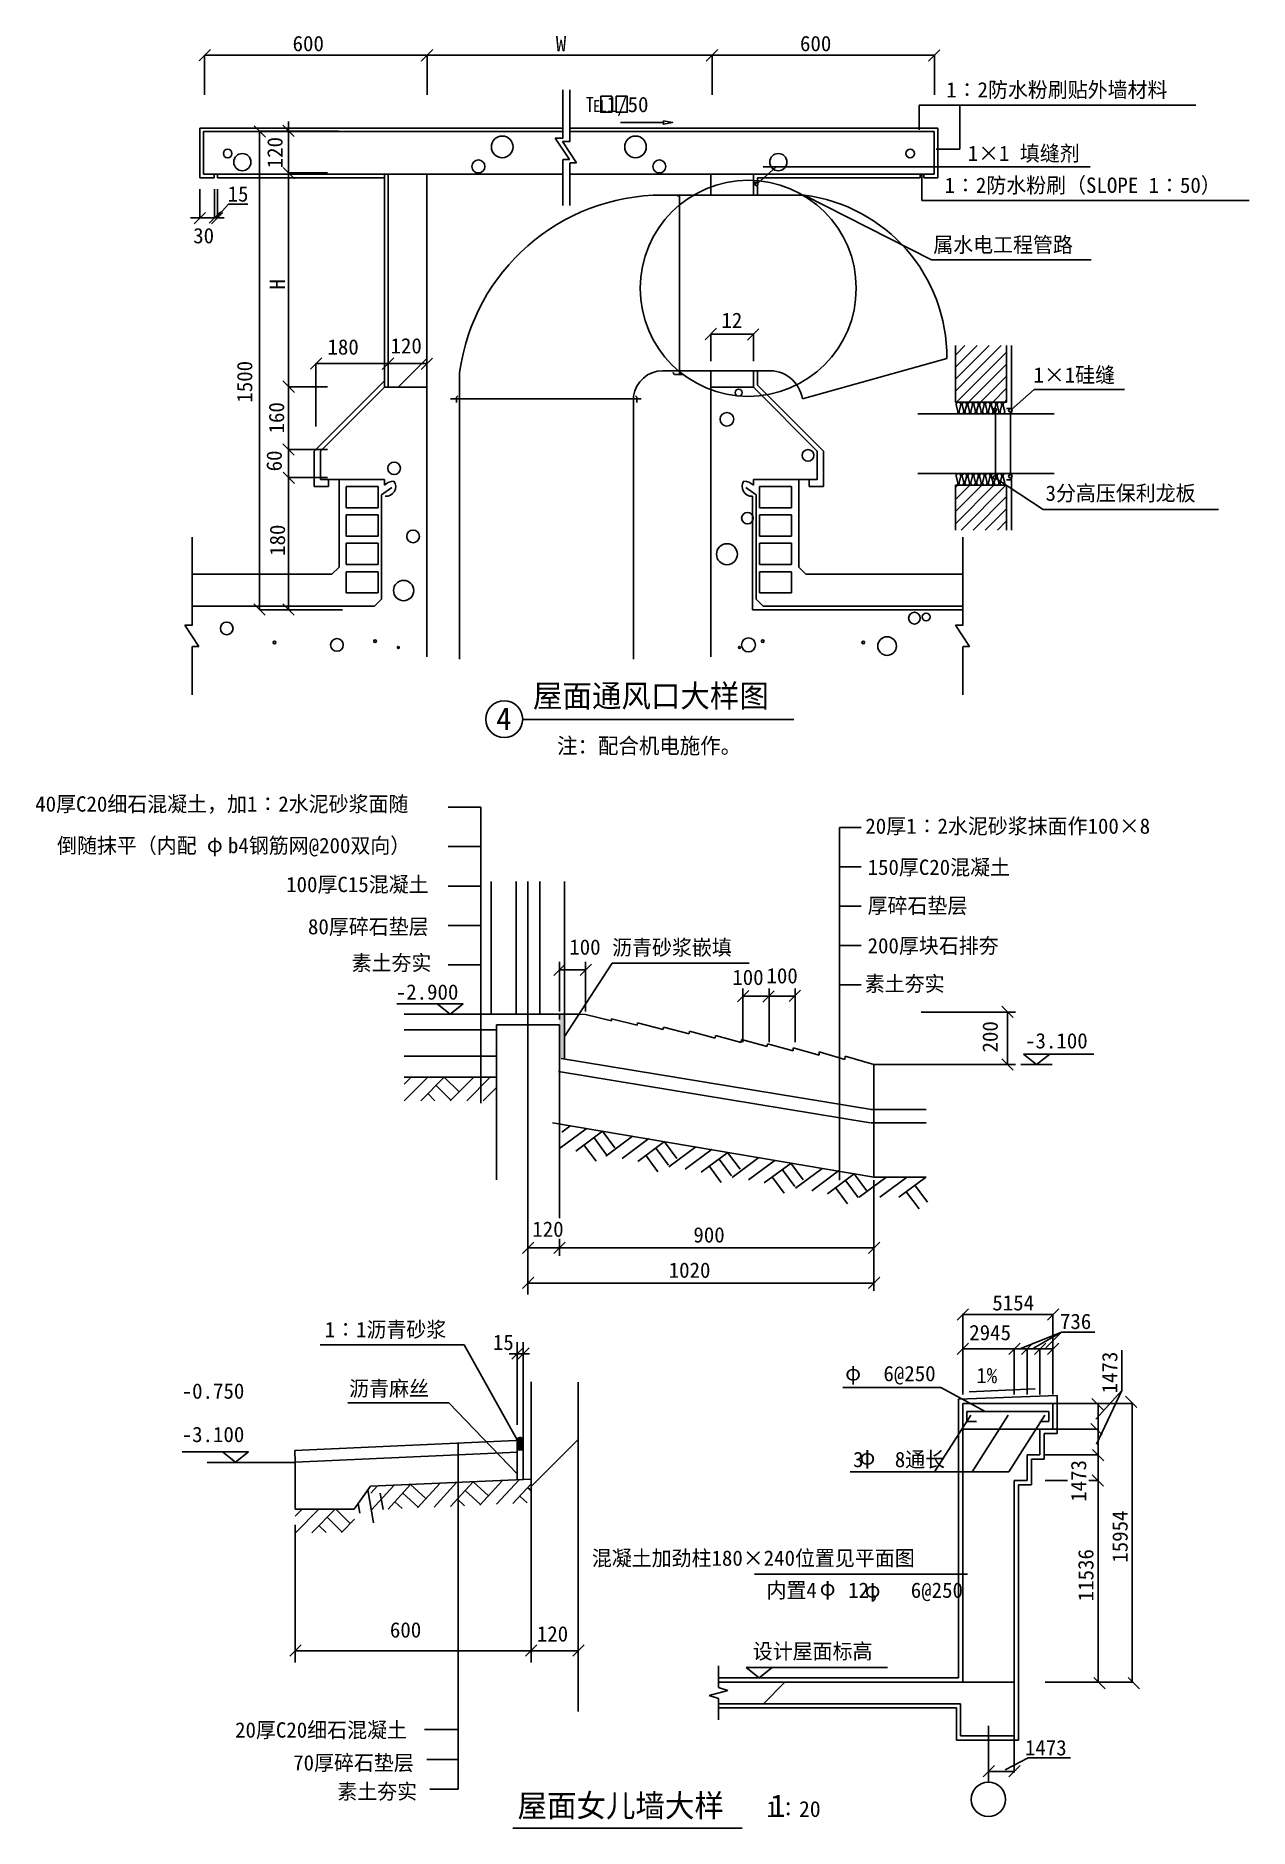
# Model space of a CAD drawing. Header units: metres. Extents: x 59894 to 129327, y 28285 to 130819.
import ezdxf

# ---------------------------------------------------------------- set-up
doc = ezdxf.new("R2010")
doc.units = ezdxf.units.M
for name, color, linetype in [('AXIS', 3, 'Continuous'), ('BORDER', 9, 'Continuous'), ('D', 6, 'Continuous'), ('DIM', 3, 'Continuous'), ('DM', 1, 'Continuous'), ('DOTE', 1, 'Continuous'), ('EX', 2, 'Continuous'), ('GROUND', 2, 'Continuous'), ('HAT', 41, 'Continuous'), ('I-TEXT', 7, 'Continuous'), ('I-TXT', 2, 'Continuous'), ('LINE', 3, 'Continuous'), ('OL', 9, 'Continuous'), ('OTHER', 7, 'Continuous'), ('PUB_DIM', 3, 'Continuous'), ('PUB_HATCH', 5, 'Continuous'), ('PUB_TEXT', 7, 'Continuous'), ('PUB_WALL', 5, 'Continuous'), ('QA', 7, 'Continuous'), ('S_AXIS', 3, 'Continuous'), ('S_FLOOR', 2, 'Continuous'), ('S_WALL', 7, 'Continuous'), ('STAIR', 2, 'Continuous'), ('TC', 4, 'Continuous'), ('WALL', 5, 'Continuous'), ('WINDOW', 3, 'Continuous')]:
    doc.layers.add(name, color=color, linetype=linetype)

# ---------------------------------------------------------------- blocks, each defined once
blk = doc.blocks.new('_AXISO')
blk.add_circle((0, 0), 0.5)
blk = doc.blocks.new('QS', base_point=(2.2, 4.82))
at = {"layer": 'OL'}
for p, q in [((2.2, 4.82), (2.09, 4.82)), ((2.29, 4.52), (2.09, 4.82)), ((2.2, 4.52), (2.29, 4.52))]:
    blk.add_line(p, q, dxfattribs=at)
blk = doc.blocks.new('DIR_15')
blk.add_line((-1.04, 0), (0, 0))
blk.add_lwpolyline([(0, 0.22), (0, -0.22), (0.22, 0)], close=True)
blk = doc.blocks.new('_ArchTick')
at = {"color": 6, "linetype": 'ByBlock'}
blk.add_lwpolyline([(-0.61, -0.61), (0.57, 0.57)], dxfattribs=at)
blk = doc.blocks.new('_DIMX')
blk.add_line((-150, 0), (150, 0))
blk.add_lwpolyline([(-70, -70), (70, 70)])

msp = doc.modelspace()

# ---------------------------------------------------------------- hatches: boundary and pattern name
h = msp.add_hatch()
h.set_pattern_fill('ANSI31', scale=3350.4)
h.paths.add_polyline_path([(82275.02, 122904.92), (80051.77, 122904.92), (80051.77, 110722.56), (82275.02, 110722.56)])
at = {"layer": 'GROUND'}
h = msp.add_hatch(dxfattribs=at)
h.set_pattern_fill('SOLID')
h.paths.add_polyline_path([(87779.98, 50506.12), (87772.51, 50506.12, 0.83), (87442.48, 50483.58), (87442.48, 49928.92), (87779.98, 49928.92)])
at = {"layer": 'LINE'}
h = msp.add_hatch(dxfattribs=at)
h.set_pattern_fill('AN31C', scale=3681.73)
h.set_pattern_definition([(45, (0, 0), (-8265.7, 8265.7), [])])
h.paths.add_polyline_path([(99014.39, 36633.24), (99027.46, 35405.99), (112815.07, 35405.99), (112815.07, 33565.13), (115883.18, 33565.13), (115883.18, 36633.24)])
at = {"layer": 'TC'}
h = msp.add_hatch(dxfattribs=at)
h.set_pattern_fill('AN31C', scale=6000)
h.set_pattern_definition([(45, (0, 0), (-13470.4, 13470.4), [])])
h.paths.add_polyline_path([(85357.56, 74849.28), (80971.66, 74849.28), (80971.66, 73949.28), (85357.56, 73949.28)])
h.paths.add_polyline_path([(88051.47, 74849.28), (85357.56, 74849.28), (85357.56, 73949.28), (86251.47, 73949.28), (86251.47, 74249.28), (88051.47, 74249.28)])
h.paths.add_polyline_path([(90151.47, 74849.28), (88051.47, 74849.28), (88051.47, 74249.28), (89851.47, 74249.28), (89851.47, 72316.62), (90151.47, 72291.28)])
h = msp.add_hatch(dxfattribs=at)
h.set_pattern_fill('AR-CONC', scale=450)
h.paths.add_polyline_path([(86251.47, 72449.28), (86251.47, 73949.28), (80971.66, 73949.28), (80971.66, 72449.28)])
h = msp.add_hatch(dxfattribs=at)
h.set_pattern_fill('ANSI31', scale=6000)
h.paths.add_polyline_path([(89851.47, 74249.28), (86251.47, 74249.28), (86251.47, 65682.43), (89851.47, 65682.43)])
h = msp.add_hatch(dxfattribs=at)
h.set_pattern_fill('SOLID')
h.paths.add_polyline_path([(90151.47, 74849.28), (89851.47, 74849.28), (89851.47, 74549.28), (89851.47, 72316.62), (90151.47, 72291.28)])
h = msp.add_hatch(dxfattribs=at)
h.set_pattern_fill('AR-CONC', scale=450)
h.paths.add_polyline_path([(103240.38, 72925.43), (103226.93, 72749.23), (101754.15, 73163), (101741.24, 72993.87), (100267.93, 73400.58), (100255.55, 73238.5), (98781.7, 73638.15), (98769.87, 73483.14), (97295.48, 73875.73), (97284.18, 73727.78), (95809.25, 74113.31), (95798.49, 73972.42), (94323.02, 74350.88), (94312.81, 74217.06), (92836.8, 74588.46), (92827.12, 74461.69), (91345.69, 74826.81), (91051.47, 74849.28), (90981.44, 74849.28), (90151.47, 73567.75), (90151.47, 72276.14), (107693.88, 69390.6), (110851.42, 69390.6), (110851.42, 71965.81), (107851.42, 71965.81), (106212.83, 72450.27), (106198.3, 72259.95), (104726.61, 72687.85), (104712.61, 72504.59)])
h = msp.add_hatch(dxfattribs=at)
h.set_pattern_fill('ANSI31', scale=9000)
h.paths.add_polyline_path([(90937.8, 53807.71), (88237.8, 53807.71), (88237.8, 41979.57), (90937.8, 41979.57)])
h = msp.add_hatch(dxfattribs=at)
h.set_pattern_fill('AR-SAND', scale=450)
h.paths.add_polyline_path([(86092.25, 50406.14), (84063, 50315.6), (84063, 49641.98), (86834.82, 49764.28)])
h.paths.add_polyline_path([(84063, 49641.98), (84063, 50315.6), (74707.71, 49898.22), (74737.5, 49230.53)])
h.paths.add_polyline_path([(87442.48, 49791.09), (87442.48, 50466.38), (86092.25, 50406.14), (86834.82, 49764.28)])
h = msp.add_hatch(dxfattribs=at)
h.set_pattern_fill('AR-CONC', scale=450)
h.paths.add_polyline_path([(87442.48, 49239.02), (86834.82, 49764.28), (84063, 49641.98), (84063, 48065.45), (87442.48, 48214.55)])
h.paths.add_polyline_path([(79046.2, 47844.1), (84063, 48065.45), (84063, 49641.98), (74737.5, 49230.53), (74737.5, 46530.53), (78112.5, 46530.53)])
h = msp.add_hatch(dxfattribs=at)
h.set_pattern_fill('LINE', scale=1350)
h.paths.add_polyline_path([(87442.48, 48352.39), (87779.98, 48367.28), (87779.98, 49928.92), (87442.48, 49928.92)])

# ---------------------------------------------------------------- linework, layer by layer
for p, q in [((70920.98, 121184.2), (70210.71, 120402.79)), ((72029.18, 121184.2), (70920.98, 121184.2)), ((112525.35, 112559.17), (113063.39, 113097.21)), ((112525.35, 111870.03), (113752.53, 113097.21)), ((112525.35, 111180.89), (114441.66, 113097.21)), ((112525.35, 110491.75), (115130.8, 113097.21)), ((112582.15, 109859.41), (115449.11, 112726.38)), ((113271.29, 109859.41), (115449.11, 112037.24)), ((113960.43, 109859.41), (115449.11, 111348.1)), ((112659.36, 109323.35), (112558.85, 109725.4)), ((112826.88, 109725.4), (112726.37, 109323.35)), ((112994.4, 109323.35), (112893.89, 109725.4)), ((113161.92, 109725.4), (113061.41, 109323.35)), ((113329.44, 109323.35), (113228.93, 109725.4)), ((113496.96, 109725.4), (113396.45, 109323.35)), ((113664.48, 109323.35), (113563.96, 109725.4)), ((113831.99, 109725.4), (113731.48, 109323.35)), ((113999.51, 109323.35), (113899, 109725.4)), ((114167.03, 109725.4), (114066.52, 109323.35)), ((114334.55, 109323.35), (114234.04, 109725.4)), ((114502.07, 109725.4), (114401.56, 109323.35)), ((114669.59, 109323.35), (114569.08, 109725.4)), ((114649.56, 109859.41), (115449.11, 110658.96)), ((114837.11, 109725.4), (114736.6, 109323.35)), ((115004.63, 109323.35), (114904.12, 109725.4)), ((115172.15, 109725.4), (115071.63, 109323.35)), ((115339.66, 109323.35), (115239.15, 109725.4)), ((115338.7, 109859.41), (115449.11, 109969.82)), ((112659.36, 105242.21), (112558.85, 105644.26)), ((112826.88, 105644.26), (112726.37, 105242.21)), ((112994.4, 105242.21), (112893.89, 105644.26)), ((113161.92, 105644.26), (113061.41, 105242.21)), ((113329.44, 105242.21), (113228.93, 105644.26)), ((113496.96, 105644.26), (113396.45, 105242.21)), ((113664.48, 105242.21), (113563.96, 105644.26)), ((113831.99, 105644.26), (113731.48, 105242.21)), ((113999.51, 105242.21), (113899, 105644.26)), ((114167.03, 105644.26), (114066.52, 105242.21)), ((114334.55, 105242.21), (114234.04, 105644.26)), ((114502.07, 105644.26), (114401.56, 105242.21)), ((114669.59, 105242.21), (114569.08, 105644.26)), ((114837.11, 105644.26), (114736.6, 105242.21)), ((115004.63, 105242.21), (114904.12, 105644.26)), ((115172.15, 105644.26), (115071.63, 105242.21)), ((115339.66, 105242.21), (115239.15, 105644.26)), ((112525.35, 104978.64), (112654.91, 105108.2)), ((112525.35, 104289.5), (113344.04, 105108.2)), ((112525.35, 103600.36), (114033.18, 105108.2)), ((112525.35, 102911.23), (114722.32, 105108.2)), ((112848.54, 102545.28), (115411.46, 105108.2)), ((113537.68, 102545.28), (115449.11, 104456.72)), ((114226.82, 102545.28), (115449.11, 103767.58)), ((114915.96, 102545.28), (115449.11, 103078.44)), ((87762.44, 91707.8), (103263.19, 91707.8)), ((80551.86, 75450.63), (84346.13, 75450.63)), ((82854.04, 75450.63), (83600.09, 74846.69)), ((83600.09, 74846.69), (84346.13, 75450.63)), ((116418.6, 72571.16), (120442.47, 72571.16)), ((116418.6, 72571.16), (117164.64, 71967.22)), ((117164.64, 71967.22), (117910.69, 72571.16)), ((118591.84, 56660.94), (116255.24, 55716.18)), ((116980.38, 55749.11), (118591.84, 56660.94)), ((117689.03, 55765.58), (118591.84, 56660.94)), ((120504.01, 56660.94), (118591.84, 56660.94)), ((122037.89, 55633.9), (122037.89, 53329.36)), ((120559.1, 51691.23), (122037.89, 53329.36)), ((122037.89, 53329.36), (120587.96, 50249.04)), ((68269.01, 49816.66), (72063.28, 49816.66)), ((70571.19, 49816.66), (71317.24, 49212.72)), ((71317.24, 49212.72), (72063.28, 49816.66)), ((100547.08, 37482.5), (101293.12, 36878.56)), ((100547.08, 37482.5), (108627.75, 37482.5)), ((101293.12, 36878.56), (102039.17, 37482.5)), ((116672.43, 32301.38), (115361.11, 31630.24)), ((119103.16, 32301.38), (116672.43, 32301.38))]:
    msp.add_line(p, q)
for points in [[(92219.36, 127362.55), (92846.23, 127362.55), (92846.23, 126445.88), (92219.36, 126445.88)], [(93106.15, 127362.55), (93733.02, 127362.55), (93733.02, 126445.88), (93106.15, 126445.88)]]:
    msp.add_lwpolyline(points, close=True)
for points in [[(114670.87, 109414.99, 1), (114871.89, 109414.99, 1)], [(114670.87, 105553.73, 1), (114871.89, 105553.73, 1)]]:
    msp.add_lwpolyline(points, format="xyb", close=True)
for centre, start, end in [((112692.87, 109725.4), 0, 180), ((113027.9, 109725.4), 0, 180), ((113362.94, 109725.4), 0, 180), ((113697.98, 109725.4), 0, 180), ((114033.02, 109725.4), 0, 180), ((114368.05, 109725.4), 0, 180), ((114703.09, 109725.4), 0, 180), ((115038.13, 109725.4), 0, 180), ((115373.17, 109725.4), 105, 180), ((112525.35, 109323.35), 270, 0), ((112860.39, 109323.35), 180, 270), ((112860.39, 109323.35), 270, 0), ((113195.42, 109323.35), 180, 270), ((113195.42, 109323.35), 270, 0), ((113530.46, 109323.35), 180, 270), ((113530.46, 109323.35), 270, 0), ((113865.5, 109323.35), 180, 270), ((113865.5, 109323.35), 270, 0), ((114200.54, 109323.35), 180, 270), ((114200.54, 109323.35), 270, 0), ((114535.57, 109323.35), 180, 270), ((114535.57, 109323.35), 270, 0), ((114870.61, 109323.35), 180, 270), ((114870.61, 109323.35), 270, 0), ((115205.65, 109323.35), 180, 270), ((115205.65, 109323.35), 270, 0), ((112692.87, 105644.26), 0, 180), ((113027.9, 105644.26), 0, 180), ((113362.94, 105644.26), 0, 180), ((113697.98, 105644.26), 0, 180), ((114033.02, 105644.26), 0, 180), ((114368.05, 105644.26), 0, 180), ((114703.09, 105644.26), 0, 180), ((115038.13, 105644.26), 0, 180), ((115373.17, 105644.26), 105, 180), ((112525.35, 105242.21), 270, 0), ((112860.39, 105242.21), 180, 270), ((112860.39, 105242.21), 270, 0), ((113195.42, 105242.21), 180, 270), ((113195.42, 105242.21), 270, 0), ((113530.46, 105242.21), 180, 270), ((113530.46, 105242.21), 270, 0), ((113865.5, 105242.21), 180, 270), ((113865.5, 105242.21), 270, 0), ((114200.54, 105242.21), 180, 270), ((114200.54, 105242.21), 270, 0), ((114535.57, 105242.21), 180, 270), ((114535.57, 105242.21), 270, 0), ((114870.61, 105242.21), 180, 270), ((114870.61, 105242.21), 270, 0), ((115205.65, 105242.21), 180, 270), ((115205.65, 105242.21), 270, 0)]:
    msp.add_arc(centre, 134.02, start, end)
at = {"layer": 'AXIS'}
for p, q in [((114410.17, 34130.08), (114410.17, 30911.57)), ((115883.18, 34375.53), (115883.18, 31475.19)), ((114410.37, 31525.19), (115882.98, 31525.19))]:
    msp.add_line(p, q, dxfattribs=at)
at = {"layer": 'BORDER'}
msp.add_line((103852.67, 121709.36), (111157.05, 118003.31), dxfattribs=at)
at = {"layer": 'D'}
for p, q in [((107851.42, 71965.81), (110851.42, 71965.81)), ((69705.21, 49210.18), (74737.8, 49210.18))]:
    msp.add_line(p, q, dxfattribs=at)
at = {"layer": 'DIM'}
for p, q in [((69552.81, 127452.35), (69552.81, 129717.94)), ((82284.44, 129707.94), (69552.81, 129707.94)), ((82284.44, 127452.35), (82284.44, 129717.94)), ((82284.44, 127452.35), (82284.44, 129717.94)), ((98589.15, 129707.94), (82284.44, 129707.94)), ((98589.15, 127452.35), (98589.15, 129717.94)), ((98589.15, 127452.35), (98589.15, 129717.94)), ((111320.78, 129707.94), (98589.15, 129707.94)), ((111320.78, 127452.35), (111320.78, 129717.94)), ((77220.09, 125367.04), (72691.44, 125367.04)), ((72701.44, 125367.04), (72701.44, 97983.71)), ((76369.58, 125367.04), (74349.35, 125367.04)), ((74359.35, 125367.04), (74359.35, 125917.04)), ((74359.35, 125367.04), (74359.35, 122973.72)), ((69287.49, 122057.31), (69287.49, 120398.13)), ((70122.74, 122057.31), (70122.74, 120398.13)), ((70122.74, 122057.31), (70122.74, 120398.13)), ((70285.72, 122057.31), (70285.72, 120398.13)), ((76591.96, 122973.72), (74349.35, 122973.72)), ((76591.96, 122973.72), (74349.35, 122973.72)), ((74359.35, 122973.72), (74359.35, 110742.38)), ((74359.35, 122973.72), (74359.35, 122423.72)), ((69287.49, 120408.13), (68737.49, 120408.13)), ((69287.49, 120408.13), (70122.74, 120408.13)), ((70122.74, 120408.13), (70672.74, 120408.13)), ((70122.74, 120408.13), (70285.72, 120408.13)), ((98518.17, 112209.49), (98518.17, 113761.23)), ((100954.65, 113751.23), (98518.17, 113751.23)), ((100954.65, 112209.49), (100954.65, 113761.23)), ((75915.55, 108476.2), (75915.55, 112076.12)), ((80051.77, 112066.12), (75915.55, 112066.12)), ((80051.77, 112066.18), (80051.77, 112076.12)), ((80051.77, 111639.8), (80051.77, 112076.12)), ((82275.02, 112066.12), (80051.77, 112066.12)), ((82275.02, 112066.18), (82275.02, 112076.12)), ((76591.96, 110742.38), (74349.35, 110742.38)), ((76591.96, 110742.38), (74349.35, 110742.38)), ((74359.35, 110742.38), (74359.35, 107152.4)), ((74359.35, 107152.4), (74359.35, 107702.4)), ((76591.96, 107152.4), (74349.35, 107152.4)), ((76591.96, 107152.4), (74349.35, 107152.4)), ((74359.35, 107152.4), (74359.35, 105553.32)), ((76591.96, 105553.32), (74349.35, 105553.32)), ((76591.96, 105553.32), (74349.35, 105553.32)), ((74359.35, 105553.32), (74359.35, 105003.32)), ((74359.35, 105553.32), (74359.35, 97983.71)), ((77442.47, 97983.71), (72691.44, 97983.71)), ((76591.96, 97983.71), (74349.35, 97983.71))]:
    msp.add_line(p, q, dxfattribs=at)
at = {"layer": 'DM'}
for p, q in [((80971.66, 73949.28), (86251.47, 73949.28)), ((80971.66, 72449.28), (86251.47, 72449.28)), ((89962.25, 72307.26), (107709.51, 69388.03)), ((80971.66, 71249.28), (86251.47, 71249.28)), ((89807.51, 71570.66), (107643.97, 68636.75)), ((107693.88, 69390.6), (110851.42, 69390.6)), ((89450.74, 68637.1), (107851.42, 65521.99)), ((107673.02, 68636.76), (110851.42, 68636.76)), ((107851.42, 65521.99), (110851.42, 65521.99)), ((74737.5, 49230.53), (87442.48, 49791.09)), ((74737.5, 49230.53), (74737.5, 46530.53)), ((79046.2, 47844.1), (88237.8, 48249.64)), ((78112.5, 46530.53), (79046.2, 47844.1)), ((74737.5, 46530.53), (78112.5, 46530.53))]:
    msp.add_line(p, q, dxfattribs=at)
at = {"layer": 'DOTE'}
for p, q in [((88051.47, 82446.47), (88051.47, 58818.69)), ((90937.8, 34948.86), (90937.8, 53807.71))]:
    msp.add_line(p, q, dxfattribs=at)
at = {"layer": 'EX'}
for p, q in [((69483.08, 125341.4), (90044.9, 125341.4)), ((69483.08, 122904.92), (69483.08, 125341.4)), ((111310.11, 125341.4), (90450.98, 125341.4)), ((111310.11, 122904.92), (111310.11, 125341.4)), ((90044.9, 122904.92), (69483.08, 122904.92)), ((80051.77, 110722.56), (80051.77, 122904.92)), ((90450.98, 122904.92), (111310.11, 122904.92)), ((100954.65, 121709.36), (100954.65, 122904.92)), ((101192.72, 122422.07), (100954.65, 122422.07)), ((95762.74, 121709.36), (103852.67, 121709.36)), ((96725.86, 121750.27), (96619.76, 121627.29)), ((96725.86, 121750.27), (96725.86, 111437.94)), ((112525.35, 109859.41), (112525.35, 113097.21)), ((115449.11, 109859.41), (115449.11, 113097.21)), ((112032.29, 112363.76), (103758.8, 110045.39)), ((84143.14, 111561.51), (84143.14, 95160.05)), ((95762.74, 111658.23), (102036.71, 111658.23)), ((96446.54, 111437.94), (96340.44, 111559.62)), ((96446.54, 111437.94), (96974.44, 111437.94)), ((100954.65, 110722.56), (100954.65, 111658.23)), ((83627.64, 110045.39), (94532.6, 110045.39)), ((84048.18, 110223.71), (83974.62, 110142.08)), ((83974.62, 110142.08), (83974.62, 109849.65)), ((94102.8, 110208.54), (94102.8, 95160.05)), ((94211.2, 110223.71), (94284.76, 110142.08)), ((94284.76, 110142.08), (94284.76, 109849.65)), ((115449.11, 109859.41), (112525.35, 109859.41)), ((118171.28, 109189.34), (110374.57, 109189.34)), ((115734.81, 109500.96), (115449.11, 109500.96)), ((110374.57, 105778.28), (118171.28, 105778.28)), ((77651.29, 105037.46), (79478.64, 105037.46)), ((77651.29, 103819.22), (77651.29, 105037.46)), ((79478.64, 105037.46), (79478.64, 103819.22)), ((79681.68, 104570.41), (80266.36, 104982.72)), ((79838.55, 105443.54), (79838.55, 105117.02)), ((101111.51, 104570.41), (100526.83, 104982.72)), ((100954.65, 105443.54), (100954.65, 105117.02)), ((103141.9, 105037.46), (101314.55, 105037.46)), ((101314.55, 105037.46), (101314.55, 103819.22)), ((103141.9, 103819.22), (103141.9, 105037.46)), ((112525.35, 102545.28), (112525.35, 105108.2)), ((112525.35, 105108.2), (115449.11, 105108.2)), ((115734.81, 105426.37), (115449.11, 105426.37)), ((115449.11, 102545.28), (115449.11, 105108.2)), ((79478.64, 103819.22), (77651.29, 103819.22)), ((79681.68, 98592.82), (79681.68, 104570.41)), ((101111.51, 98592.82), (101111.51, 104570.41)), ((101314.55, 103819.22), (103141.9, 103819.22)), ((77651.29, 102194.91), (77651.29, 103413.14)), ((77651.29, 103413.14), (79478.64, 103413.14)), ((79478.64, 103413.14), (79478.64, 102194.91)), ((101314.55, 103413.14), (101314.55, 102194.91)), ((103141.9, 103413.14), (101314.55, 103413.14)), ((103141.9, 102194.91), (103141.9, 103413.14)), ((79478.64, 102194.91), (77651.29, 102194.91)), ((77651.29, 101788.83), (79478.64, 101788.83)), ((77651.29, 100570.59), (77651.29, 101788.83)), ((79478.64, 101788.83), (79478.64, 100570.59)), ((101314.55, 102194.91), (103141.9, 102194.91)), ((103141.9, 101788.83), (101314.55, 101788.83)), ((101314.55, 101788.83), (101314.55, 100570.59)), ((103141.9, 100570.59), (103141.9, 101788.83)), ((79478.64, 100570.59), (77651.29, 100570.59)), ((101314.55, 100570.59), (103141.9, 100570.59)), ((77651.29, 100164.51), (79478.64, 100164.51)), ((77651.29, 98946.28), (77651.29, 100164.51)), ((79478.64, 100164.51), (79478.64, 98946.28)), ((103141.9, 100164.51), (101314.55, 100164.51)), ((101314.55, 100164.51), (101314.55, 98946.28)), ((103141.9, 98946.28), (103141.9, 100164.51)), ((79478.64, 98946.28), (77651.29, 98946.28)), ((79681.68, 98592.82), (79275.61, 98186.75)), ((101111.51, 98592.82), (101517.59, 98186.75)), ((101314.55, 98946.28), (103141.9, 98946.28)), ((68837.68, 98186.75), (79275.61, 98186.75)), ((112943, 98186.75), (101517.59, 98186.75))]:
    msp.add_line(p, q, dxfattribs=at)
msp.add_lwpolyline([(112943, 97983.71), (100908.47, 97983.71), (100908.47, 104480.97)], dxfattribs=at)
for centre, radius, start, end in [((95762.74, 109983.04), 11726.32, 90, 172.26), ((102671, 112422.76), 9361.48, 359.64, 82.75), ((95762.74, 109983.04), 1675.19, 90, 172.26), ((101885.9, 109771.41), 1892.83, 8.32, 94.57), ((80441.73, 104445.26), 902.82, 93.37, 131.92), ((79931.25, 105033.32), 554.31, 265.18, 34.41), ((100861.94, 105033.32), 554.31, 145.59, 274.82), ((100351.46, 104445.26), 902.82, 48.08, 86.63)]:
    msp.add_arc(centre, radius, start, end, dxfattribs=at)
at = {"layer": 'GROUND'}
for p, q in [((87376.47, 74849.28), (87376.47, 82446.47)), ((88051.47, 74849.28), (88051.47, 82446.47)), ((88726.47, 74849.28), (88726.47, 82446.47)), ((91051.47, 74849.28), (91345.69, 74826.81)), ((92827.12, 74461.69), (91345.69, 74826.81)), ((94312.81, 74217.06), (92836.8, 74588.46)), ((95798.49, 73972.42), (94323.02, 74350.88)), ((97284.18, 73727.78), (95809.25, 74113.31)), ((98769.87, 73483.14), (97295.48, 73875.73)), ((100255.55, 73238.5), (98781.7, 73638.15)), ((101741.24, 72993.87), (100267.93, 73400.58)), ((103226.93, 72749.23), (101754.15, 73163)), ((104712.61, 72504.59), (103240.38, 72925.43)), ((106198.3, 72259.95), (104726.61, 72687.85)), ((107851.42, 71965.81), (106212.83, 72450.27)), ((76172.94, 55942.39), (84411.32, 55942.39)), ((84411.32, 55942.39), (87442.48, 50491.4)), ((87787.8, 48229.79), (87787.8, 53808.22)), ((77754.47, 52625.84), (83524.28, 52625.84)), ((83524.28, 52625.84), (87442.48, 48564.02)), ((84063, 50315.6), (84063, 30509.54)), ((87772.51, 50506.12), (87779.98, 50506.12)), ((87277.83, 49655.19), (87277.83, 49655.19)), ((87442.48, 49928.92), (87779.98, 49928.92)), ((84063, 33932.16), (82138.49, 33932.16)), ((84063, 32209.28), (82271.09, 32209.28)), ((84063, 30509.54), (82445.36, 30509.54))]:
    msp.add_line(p, q, dxfattribs=at)
msp.add_lwpolyline([(87442.48, 48214.55), (87442.48, 50491.4)], dxfattribs=at)
msp.add_arc((87609.58, 50464.28), 168.21, 14.4, 173.41, dxfattribs=at)
at = {"layer": 'HAT'}
msp.add_circle((100659.87, 116374.86), 6179.1, dxfattribs=at)
at = {"layer": 'I-TEXT'}
for p, q in [((110448.52, 125441.88), (110448.52, 126846.12)), ((110448.52, 126846.12), (126277.38, 126846.12)), ((112769.75, 124334.45), (112769.75, 126846.12)), ((111411.59, 124334.45), (112769.75, 124334.45)), ((101192.72, 122376.1), (102268.09, 123319.45)), ((101512.07, 123319.45), (120229.37, 123319.45)), ((110597.54, 122928.37), (110597.54, 121403.71)), ((110597.54, 121403.71), (129326.79, 121403.71)), ((111157.05, 118003.31), (120291.84, 118003.31)), ((115734.81, 109445.8), (117025.24, 110577.82)), ((117025.24, 110577.82), (122198.49, 110577.82)), ((114802.74, 109404.99), (114802.74, 105520.32)), ((115668.25, 105710.82), (115668.25, 109323.53)), ((114802.74, 105520.32), (117542.97, 103720.36)), ((117542.97, 103720.36), (127568.14, 103720.36))]:
    msp.add_line(p, q, dxfattribs=at)
for points in [[(101047.76, 122330.92, 1), (101215.28, 122330.92, 1)], [(115560.85, 109391.59, 1), (115761.88, 109391.59, 1)], [(115560.85, 105619.83, 1), (115761.88, 105619.83, 1)]]:
    msp.add_lwpolyline(points, format="xyb", close=True, dxfattribs=at)
at = {"layer": 'I-TXT'}
msp.add_circle((86699.53, 91725.15), 1054.76, dxfattribs=at)
at = {"layer": 'LINE'}
for p, q in [((112937.79, 55059.52), (112937.79, 57712.27)), ((112937.99, 57662.27), (118092.02, 57662.27)), ((118092.22, 55059.52), (118092.22, 57712.27)), ((112937.79, 53095.93), (112937.79, 55748.68)), ((112937.99, 55698.68), (115882.98, 55698.68)), ((115883.18, 53095.93), (115883.18, 55748.68)), ((115883.18, 53095.93), (115883.18, 55748.68)), ((115883.38, 55698.68), (116619.32, 55698.68)), ((116619.52, 53095.93), (116619.52, 55748.68)), ((116619.52, 53095.93), (116619.52, 55748.68)), ((116619.72, 55698.68), (117355.67, 55698.68)), ((117355.87, 53095.93), (117355.87, 55748.68)), ((117355.87, 53095.93), (117355.87, 55748.68)), ((117356.07, 55698.68), (118092.02, 55698.68)), ((118092.22, 53095.93), (118092.22, 55748.68)), ((111680.52, 53490.33), (106070.23, 53490.33)), ((111680.52, 53490.33), (114222.83, 52124.28)), ((112692.34, 52832.86), (118337.67, 53031.97)), ((112692.34, 52832.86), (112692.34, 36878.69)), ((118337.67, 53031.97), (118337.67, 50869.27)), ((113391.56, 51919.18), (111325.03, 48668.77)), ((113161.17, 51549.28), (113161.17, 52124.28)), ((113161.17, 52124.28), (117868.77, 52124.28)), ((113726.33, 51549.28), (113161.17, 51549.28)), ((115542.38, 51919.18), (113475.85, 48668.77)), ((117639.85, 51919.18), (115573.31, 48668.77)), ((117868.77, 51549.28), (117352.98, 51549.28)), ((117868.77, 52124.28), (117868.77, 51549.28)), ((117601.32, 50869.27), (118337.67, 50869.27)), ((117601.32, 50869.27), (117601.32, 49396.58)), ((116864.97, 49396.58), (116864.97, 47923.89)), ((116864.97, 49396.58), (117601.32, 49396.58)), ((106497.23, 48668.77), (115573.31, 48668.77)), ((116128.63, 33319.68), (116128.63, 47923.89)), ((116128.63, 47923.89), (116864.97, 47923.89)), ((98958.76, 36878.69), (112692.34, 36878.69)), ((98958.76, 35160.54), (112569.62, 35160.54)), ((112569.62, 33319.68), (112569.62, 35160.54)), ((116128.63, 33319.68), (112569.62, 33319.68))]:
    msp.add_line(p, q, dxfattribs=at)
at = {"layer": 'OL'}
for p, q in [((90044.9, 127732.51), (90044.9, 124967.61)), ((90450.98, 124773.58), (90450.98, 127732.51)), ((90044.9, 125544.44), (69280.04, 125544.44)), ((69280.04, 125544.44), (69280.04, 122701.89)), ((90450.98, 125544.44), (111513.15, 125544.44)), ((111513.15, 125544.44), (111513.15, 122701.89)), ((90044.9, 123749.37), (90044.9, 121111.3)), ((90450.98, 121111.3), (90450.98, 123555.35)), ((69280.04, 122701.89), (70092.2, 122701.89)), ((70092.2, 122701.89), (70092.2, 122904.92)), ((70295.24, 122904.92), (70295.24, 122701.89)), ((70295.24, 122701.89), (70295.24, 122904.92)), ((70295.24, 122904.92), (70295.24, 122701.89)), ((70295.24, 122701.89), (79884.72, 122701.89)), ((79848.74, 110722.56), (79848.74, 122904.92)), ((82275.02, 110722.56), (82275.02, 122904.92)), ((98518.17, 121709.36), (98518.17, 122904.92)), ((110497.95, 122701.89), (101192.72, 122701.89)), ((101192.72, 121709.36), (101192.72, 122701.89)), ((110497.95, 122904.92), (110497.95, 122701.89)), ((110497.95, 122701.89), (110497.95, 122904.92)), ((110497.95, 122904.92), (110497.95, 122701.89)), ((110700.99, 122701.89), (110700.99, 122904.92)), ((111513.15, 122701.89), (110700.99, 122701.89)), ((115734.81, 109189.34), (115734.81, 113097.21)), ((75823.94, 107067.85), (79884.72, 111128.64)), ((98518.17, 110722.56), (98518.17, 111658.23)), ((101192.72, 110844.38), (101192.72, 111658.23)), ((104969.26, 107067.85), (101192.72, 110844.38)), ((75823.94, 105037.46), (75823.94, 107067.85)), ((104969.26, 105037.46), (104969.26, 107067.85)), ((115734.81, 102545.28), (115734.81, 105778.28)), ((76636.09, 105037.46), (75823.94, 105037.46)), ((76636.09, 105443.54), (76636.09, 105037.46)), ((77245.21, 100420.18), (77245.21, 105443.54)), ((103547.98, 100420.18), (103547.98, 105443.54)), ((104157.1, 105443.54), (104157.1, 105037.46)), ((104157.1, 105037.46), (104969.26, 105037.46)), ((68837.68, 102145.06), (68837.68, 97100.33)), ((112943, 102145.06), (112943, 97100.33)), ((68837.68, 100014.1), (76839.13, 100014.1)), ((76839.13, 100014.1), (77245.21, 100420.18)), ((103954.06, 100014.1), (103547.98, 100420.18)), ((112943, 100014.1), (103954.06, 100014.1)), ((68837.68, 95882.09), (68837.68, 93122.75)), ((112943, 95882.09), (112943, 93122.75))]:
    msp.add_line(p, q, dxfattribs=at)
for points in [[(79838.55, 105443.54), (76183.84, 105443.54), (76183.84, 107067.85), (79838.55, 110722.56), (82275.02, 110722.56), (82275.02, 95291.57)], [(100954.65, 105443.54), (104609.35, 105443.54), (104609.35, 107067.85), (100954.65, 110722.56), (98518.17, 110722.56), (98518.17, 95291.57)]]:
    msp.add_lwpolyline(points, dxfattribs=at)
at = {"layer": 'OTHER'}
for p, q in [((98958.76, 37565.94), (98958.76, 36338.7)), ((99498.75, 36166.88), (98418.77, 35872.35)), ((98958.76, 36338.7), (99498.75, 36166.88)), ((98418.77, 35872.35), (98958.76, 35700.53)), ((98958.76, 35700.53), (98958.76, 34473.29))]:
    msp.add_line(p, q, dxfattribs=at)
at = {"layer": 'PUB_DIM'}
for p, q in [((83496.4, 86693.5), (85357.56, 86693.5)), ((85357.56, 69763.12), (85357.56, 86693.5)), ((105883.3, 85533.82), (107124.5, 85533.82)), ((105883.3, 65361.2), (105883.3, 85533.82)), ((83496.4, 84443.5), (85357.56, 84443.5)), ((105883.3, 83283.82), (107124.5, 83283.82)), ((83496.4, 82179.85), (85357.56, 82179.85)), ((105883.3, 81033.82), (107124.5, 81033.82)), ((83496.4, 79929.85), (85357.56, 79929.85)), ((105883.3, 78783.82), (107124.5, 78783.82)), ((83496.4, 77679.85), (85357.56, 77679.85)), ((89851.41, 75011.78), (89851.41, 77835.6)), ((89854.41, 77385.6), (91348.47, 77385.6)), ((90151.47, 73567.75), (92866.58, 77760.07)), ((91351.47, 75011.78), (91351.47, 77835.6)), ((92866.58, 77760.07), (100720.5, 77760.07)), ((100348.48, 75878.1), (100345.48, 75878.1)), ((100351.48, 73245.84), (100351.48, 76328.1)), ((101851.47, 75878.1), (100351.48, 75878.1)), ((101851.47, 73245.84), (101851.47, 76328.1)), ((101851.47, 73245.84), (101851.47, 76328.1)), ((101851.47, 75878.1), (101851.47, 75878.1)), ((103351.47, 75878.1), (101851.47, 75878.1)), ((103351.47, 73245.84), (103351.47, 76328.1)), ((105883.3, 76533.82), (107124.5, 76533.82)), ((110551.42, 74965.81), (115953.39, 74965.81)), ((115503.39, 71965.81), (115503.39, 74962.81)), ((82708.37, 74849.28), (84142.9, 74849.28)), ((110551.42, 71965.81), (115953.39, 71965.81)), ((118061.86, 71965.81), (116253.39, 71965.81)), ((88051.42, 67245.71), (88051.42, 61026.8)), ((89851.42, 67245.71), (89851.42, 63185.66)), ((88051.47, 65346.75), (88051.47, 59015.27)), ((107851.42, 65346.75), (107851.42, 59015.27)), ((89851.42, 61996.4), (89851.42, 61026.8)), ((89851.42, 61926.01), (89851.42, 61026.8)), ((107851.42, 62235.51), (107851.42, 61026.8)), ((88048.42, 61476.8), (88045.42, 61476.8)), ((89851.42, 61476.8), (88051.42, 61476.8)), ((89854.42, 61476.8), (89857.42, 61476.8)), ((107848.42, 61476.8), (89854.42, 61476.8)), ((88054.47, 59465.27), (107848.42, 59465.27)), ((86978.94, 55418.68), (88143.18, 55418.68)), ((87437.91, 55418.68), (87433.41, 55418.68)), ((87442.41, 51366.38), (87442.41, 56093.68)), ((87787.79, 51366.38), (87787.79, 56093.68)), ((87792.29, 55418.68), (87796.79, 55418.68)), ((117659.98, 52587.47), (120727.04, 52587.47)), ((119623.58, 52587.47), (122690.63, 52587.47)), ((120677.04, 52587.67), (120677.04, 52587.87)), ((120677.04, 51114.78), (120677.04, 52587.47)), ((122640.63, 36633.5), (122640.63, 52587.27)), ((117659.98, 51114.78), (120727.04, 51114.78)), ((117659.98, 51114.78), (120727.04, 51114.78)), ((120677.04, 51114.58), (120677.04, 51114.38)), ((120677.04, 49642.29), (120677.04, 51114.58)), ((117659.98, 49642.09), (120727.04, 49642.09)), ((117659.98, 49642.09), (120727.04, 49642.09)), ((120677.04, 48169.34), (120677.04, 49642.09)), ((117659.98, 48169.34), (118937.43, 48169.34)), ((117659.98, 48169.34), (118870.25, 48169.34)), ((120144.44, 48169.34), (120727.04, 48169.34)), ((120563.65, 48169.34), (120727.04, 48169.34)), ((120677.04, 36633.5), (120677.04, 48169.14)), ((74737.5, 45630.53), (74737.5, 37759.16)), ((88237.8, 45630.53), (88237.8, 37759.16)), ((88237.8, 42063.16), (88237.8, 37759.16)), ((90937.8, 42063.16), (90937.8, 37759.16)), ((113217.68, 42814.52), (101026.45, 42814.52)), ((74742, 38434.16), (88233.3, 38434.16)), ((88233.3, 38434.16), (88228.8, 38434.16)), ((88237.8, 38434.16), (90937.8, 38434.16)), ((90942.3, 38434.16), (90946.8, 38434.16)), ((117659.98, 36633.3), (120727.04, 36633.3)), ((119623.58, 36633.3), (122690.63, 36633.3))]:
    msp.add_line(p, q, dxfattribs=at)
msp.add_lwpolyline([(113312.06, 53238.37), (117077.42, 53409.39)], dxfattribs=at)
at = {"layer": 'PUB_HATCH'}
for p, q in [((80971.66, 70844.28), (81376.66, 71249.28)), ((80971.66, 69899.28), (82321.66, 71249.28)), ((81916.66, 69899.28), (83266.66, 71249.28)), ((82794.16, 70776.78), (83637.91, 69933.03)), ((83266.66, 71249.28), (84110.41, 70405.53)), ((83604.16, 69899.28), (84954.16, 71249.28)), ((84549.16, 69899.28), (85899.16, 71249.28)), ((82321.66, 70304.28), (82726.66, 69899.28)), ((85494.16, 69899.28), (86251.47, 70656.6)), ((89853.03, 67160.43), (91387.67, 68296.16)), ((89992.64, 68095.06), (90453.04, 68435.78)), ((90787.66, 67020.81), (92322.29, 68156.55)), ((91844.44, 67767.48), (92554.27, 66808.33)), ((92322.29, 68156.55), (93032.13, 67197.4)), ((92509.74, 66736.13), (94044.37, 67871.87)), ((93444.37, 66596.52), (94979, 67732.25)), ((91242.69, 67396.09), (91952.53, 66436.94)), ((94343.6, 66421.53), (95878.23, 67557.27)), ((94784.78, 66796.44), (95494.61, 65837.29)), ((95386.52, 67167.83), (96096.35, 66208.68)), ((95864.38, 67556.9), (96574.21, 66597.75)), ((96125.4, 66124.02), (97660.03, 67259.76)), ((97060.03, 65984.41), (98594.66, 67120.15)), ((97959.26, 65809.43), (99493.89, 66945.16)), ((99480.04, 66944.79), (100189.87, 65985.65)), ((99741.06, 65511.92), (101275.69, 66647.65)), ((98400.44, 66184.34), (99110.27, 65225.19)), ((99002.18, 66555.72), (99712.01, 65596.58)), ((100675.69, 65372.3), (102210.32, 66508.04)), ((101574.92, 65197.32), (103109.55, 66333.06)), ((102617.84, 65943.62), (103327.67, 64984.47)), ((103095.7, 66332.69), (103805.53, 65373.54)), ((103361.44, 64893.42), (104896.08, 66029.16)), ((104296.07, 64753.81), (105830.71, 65889.54)), ((105195.31, 64578.83), (106729.94, 65714.56)), ((106716.08, 65714.19), (107425.92, 64755.05)), ((102016.1, 65572.23), (102725.93, 64613.08)), ((105636.48, 64953.73), (106346.32, 63994.59)), ((106238.22, 65325.12), (106948.06, 64365.98)), ((107006.26, 64380.96), (108540.9, 65516.7)), ((108190.61, 64380.96), (109725.24, 65516.7)), ((109279.78, 64380.96), (110814.42, 65516.7)), ((109724.41, 64674.59), (110434.24, 63715.45)), ((110202.27, 65063.67), (110912.1, 64104.52)), ((86253.75, 46810.79), (87542.93, 48218.99)), ((79212.85, 45748.39), (78894.64, 47630.87)), ((79064.05, 47439.49), (79450.81, 47861.95)), ((79105.71, 46495.41), (80394.89, 47903.61)), ((79760.34, 46518.63), (79603.22, 47448.17)), ((80049.79, 46537.07), (81338.97, 47945.26)), ((80887.76, 47452.39), (81767.88, 46646.65)), ((81338.97, 47945.26), (82219.09, 47139.52)), ((81735.65, 46611.45), (83024.83, 48019.64)), ((82679.73, 46653.1), (83968.91, 48061.3)), ((83623.81, 46694.76), (84912.99, 48102.95)), ((84461.78, 47610.08), (85341.9, 46804.34)), ((84912.99, 48102.95), (85793.11, 47297.21)), ((85309.67, 46769.14), (86598.85, 48177.33)), ((87197.83, 46852.45), (88248.79, 48000.43)), ((87584.59, 47274.9), (88007.05, 46888.15)), ((88035.8, 47767.77), (88268.46, 47554.78)), ((74740.01, 46125.54), (75142.49, 46533.04)), ((74745.86, 45180.55), (76087.48, 46538.89)), ((75690.85, 45186.41), (77032.46, 46544.74)), ((77032.46, 46544.74), (77881.42, 45706.24)), ((78442.61, 46295.89), (78347.14, 46860.63)), ((80436.54, 46959.52), (80859, 46572.77)), ((84010.57, 47117.21), (84433.02, 46730.46)), ((76093.33, 45593.91), (76500.83, 45191.42)), ((76562.89, 46069.33), (77411.85, 45230.82)), ((77378.31, 45196.86), (78131.1, 45959.03))]:
    msp.add_line(p, q, dxfattribs=at)
at = {"layer": 'PUB_TEXT'}
msp.add_line((87185.78, 28284.55), (100305.54, 28284.55), dxfattribs=at)
at = {"layer": 'PUB_WALL'}
for p, q in [((112937.79, 52587.42), (112937.79, 51114.72)), ((118092.22, 52587.42), (112937.79, 52587.42)), ((118092.22, 51114.72), (118092.22, 52587.42)), ((112937.79, 51114.72), (112937.79, 36633.24)), ((112937.79, 51114.72), (118092.22, 51114.72)), ((117355.87, 49642.03), (117355.87, 51114.72)), ((116619.52, 48169.34), (116619.52, 49642.03)), ((116619.52, 49642.03), (117355.87, 49642.03)), ((115883.18, 36633.24), (115883.18, 48169.34)), ((115883.18, 48169.34), (116619.52, 48169.34)), ((98958.76, 36633.24), (115883.18, 36633.24)), ((115883.18, 33565.13), (115883.18, 36622.42)), ((98958.76, 35405.99), (112815.07, 35405.99)), ((112815.07, 35405.99), (112815.07, 33565.13)), ((112815.07, 33565.13), (115883.18, 33565.13))]:
    msp.add_line(p, q, dxfattribs=at)
at = {"layer": 'QA'}
for centre, radius in [((70870.57, 124087.11), 247.09), ((71708.74, 123592.93), 494.18), ((86583.62, 124467.25), 617.73), ((94209.57, 124467.25), 617.73), ((102383.7, 123592.93), 494.18), ((109922.62, 124087.11), 247.09), ((85218.6, 123345.84), 370.64), ((95574.59, 123345.84), 370.64), ((100114.03, 110411.6), 199.57), ((99443.49, 108881.54), 391.14), ((104081.35, 106819.28), 332.62), ((80397.15, 106078.01), 361.13), ((81482.77, 102181.58), 361.13), ((100616.93, 103226.96), 332.62), ((99443.49, 101164.71), 598.72), ((80939.96, 99083.44), 579.71), ((110172.03, 97505.87), 335.27), ((110842.56, 97572.39), 223.51), ((70818.1, 96916.65), 361.13), ((108607.45, 95909.28), 532.2), ((73548.13, 96118.36), 76.03), ((77124.31, 95975.81), 361.13), ((79303.54, 96194.39), 76.03), ((80636.62, 95833.25), 55.88), ((100156.57, 95833.25), 55.88), ((100672.81, 95975.81), 399.15), ((101489.65, 96194.39), 76.03), ((107245.07, 96118.36), 76.03)]:
    msp.add_circle(centre, radius, dxfattribs=at)
at = {"layer": 'S_AXIS'}
for q in [(87787.8, 50481.78), (74737.8, 49223.89)]:
    msp.add_line((74707.71, 49898.22), q, dxfattribs=at)
at = {"layer": 'S_FLOOR'}
for p, q in [((112937.79, 51114.72), (112937.79, 52587.42)), ((112937.79, 52587.42), (118092.22, 52587.42)), ((118092.22, 52587.42), (118092.22, 51114.72)), ((112937.79, 51114.72), (118092.22, 51114.72)), ((98958.76, 36633.24), (115883.18, 36633.24)), ((115883.18, 33565.13), (115883.18, 36622.42)), ((98958.76, 35405.99), (112815.07, 35405.99)), ((112815.07, 33565.13), (112815.07, 35405.99)), ((115883.18, 33565.13), (112815.07, 33565.13))]:
    msp.add_line(p, q, dxfattribs=at)
at = {"layer": 'S_WALL'}
for p, q in [((112937.79, 51114.72), (112937.79, 36633.24)), ((117355.87, 51114.72), (117355.87, 49642.03)), ((116619.52, 49642.03), (116619.52, 48169.34)), ((116619.52, 49642.03), (117355.87, 49642.03)), ((115883.18, 36633.24), (115883.18, 48169.34)), ((115883.18, 48169.34), (116619.52, 48169.34))]:
    msp.add_line(p, q, dxfattribs=at)
at = {"layer": 'STAIR'}
for p, q in [((85951.47, 74849.28), (85951.47, 82446.47)), ((90151.47, 74849.28), (90151.47, 82446.47)), ((80971.66, 74849.28), (91051.47, 74849.28)), ((89851.47, 74549.28), (89851.47, 74849.28)), ((90151.47, 72286.21), (90151.47, 74849.28)), ((92827.12, 74461.69), (92836.8, 74588.46)), ((94312.81, 74217.06), (94323.02, 74350.88)), ((95798.49, 73972.42), (95809.25, 74113.31)), ((97284.18, 73727.78), (97295.48, 73875.73)), ((98769.87, 73483.14), (98781.7, 73638.15)), ((100255.55, 73238.5), (100267.93, 73400.58)), ((101741.24, 72993.87), (101754.15, 73163)), ((103226.93, 72749.23), (103240.38, 72925.43)), ((104712.61, 72504.59), (104726.61, 72687.85)), ((106198.3, 72259.95), (106212.83, 72450.27))]:
    msp.add_line(p, q, dxfattribs=at)
at = {"layer": 'WALL'}
for p, q in [((86251.47, 74249.28), (89851.47, 74249.28)), ((86251.47, 65382.43), (86251.47, 74249.28)), ((89851.47, 65382.43), (89851.47, 74249.28)), ((88237.8, 41979.57), (88237.8, 53808.22))]:
    msp.add_line(p, q, dxfattribs=at)
at = {"layer": 'WINDOW'}
msp.add_line((107851.42, 71965.81), (107851.42, 65521.99), dxfattribs=at)

# ---------------------------------------------------------------- block references
at = {"layer": 'AXIS', "xscale": 1963.59, "yscale": 1963.59, "zscale": 1963.59}
msp.add_blockref('_AXISO', (114407.57, 29929.78), dxfattribs=at)
at = {"layer": 'DIM', "xscale": 550, "yscale": 550, "zscale": 550}
for p, rotation in [((69552.81, 129707.94), 180), ((82284.44, 129707.94), 180), ((98589.15, 129707.94), 180), ((72701.44, 125367.04), 90), ((74359.35, 125367.04), 270), ((74359.35, 122973.72), 90), ((70122.74, 120408.13), 180), ((70122.74, 120408.13), 180), ((98518.17, 113751.23), 180), ((75915.55, 112066.12), 180), ((80051.77, 112066.12), 180), ((74359.35, 110742.38), 270), ((74359.35, 110742.38), 90), ((74359.35, 107152.4), 270), ((74359.35, 107152.4), 270), ((74359.35, 105553.32), 90), ((74359.35, 105553.32), 90), ((72701.44, 97983.71), 270), ((74359.35, 97983.71), 270), ((89851.41, 77385.6), 180), ((91348.47, 77385.6), 180), ((100351.48, 75878.1), 180), ((101815.01, 75851.9), 180), ((103319.32, 75886.86), 180), ((115503.39, 74965.81), 270), ((115503.39, 71965.81), 270), ((88051.47, 61476.8), 180), ((89854.42, 61476.8), 180), ((107851.42, 61476.8), 180), ((88054.47, 59465.27), 180), ((107848.42, 59465.27), 180), ((112935.08, 57662.27), 180), ((118092.02, 57662.27), 180), ((87442.41, 55418.68), 180), ((87792.29, 55418.68), 180), ((112937.99, 55698.68), 180), ((115882.98, 55698.68), 180), ((116619.32, 55698.68), 180), ((117355.67, 55698.68), 180), ((118092.22, 55698.68), 180), ((120664.06, 52522.54), 270), ((122578.89, 52661.69), 270), ((120594.43, 51096.21), 270), ((74737.5, 38434.16), 180), ((88234.31, 38437.65), 180), ((90937.8, 38434.16), 180), ((120770.55, 36565.01), 270), ((122733.87, 36565.01), 270), ((114410.17, 31525.19), 180), ((115883.18, 31525.47), 180)]:
    msp.add_blockref('_ArchTick', p, dxfattribs=dict(at, rotation=rotation))
for p in [(82284.44, 129707.94), (98589.15, 129707.94), (111320.78, 129707.94), (69287.49, 120408.13), (70285.72, 120408.13), (100954.65, 113751.23), (80051.77, 112066.12), (82275.02, 112066.12)]:
    msp.add_blockref('_ArchTick', p, dxfattribs=at)
at = {"layer": 'I-TEXT', "xscale": -2368.64, "yscale": -441.75, "zscale": 2500, "rotation": 180}
msp.add_blockref('DIR_15', (95809.74, 125861.82), dxfattribs=at)
at = {"layer": 'OL', "xscale": 4060.79, "yscale": 4060.79, "zscale": 4060.79}
for p in [(90065.28, 124967.61), (90472.72, 124773.58), (68858.06, 97100.33), (112963.37, 97100.33)]:
    msp.add_blockref('QS', p, dxfattribs=at)
at = {"layer": 'PUB_DIM'}
for name, p, xscale, yscale, zscale, rotation in [('_DIMX', (120677.04, 52587.47), 0.2, 0.2, 0.2, 270), ('_DIMX', (122640.63, 52587.47), 0.2, 0.2, 0.2, 90), ('_DIMX', (120677.04, 51114.78), 0.2, 0.2, 0.2, 90), ('_DIMX', (120677.04, 51114.78), 0.2, 0.2, 0.2, 90), ('_ArchTick', (120677.04, 49642.09), 550, 550, 550, 90), ('_DIMX', (120677.04, 49642.09), 0.2, 0.2, 0.2, 270), ('_ArchTick', (120677.04, 48169.34), 550, 550, 550, 270), ('_DIMX', (120677.04, 48169.34), 0.2, 0.2, 0.2, 90), ('_DIMX', (120677.04, 36633.3), 0.2, 0.2, 0.2, 270), ('_DIMX', (122640.63, 36633.3), 0.2, 0.2, 0.2, 270)]:
    msp.add_blockref(name, p, dxfattribs=dict(at, xscale=xscale, yscale=yscale, zscale=zscale, rotation=rotation))

# ---------------------------------------------------------------- texts
for s, p in [('600', (74586.84, 129941.07)), ('W', (89649.51, 129941.07)), ('600', (103623.18, 129941.07)), ('15', (70866.56, 121336.35)), ('30', (68898.36, 118950.05)), ('12', (99125.48, 114106.53)), ('180', (76582.51, 112582.48)), ('120', (80189.4, 112648.93)), ('100', (90419.96, 78252.21)), ('120', (88304.42, 62114.22)), ('1020', (96109.83, 59768.74)), ('5154', (114630.61, 57902.45)), ('736', (118498.85, 56837.74)), ('15', (86048.04, 55638.35)), ('2945', (113308.58, 56198.81)), ('600', (80155.86, 39187.63)), ('120', (88563.4, 38961.7)), ('1473', (116493.72, 32447.93))]:
    msp.add_text(s, height=878).set_placement(p)
for s, rotation, p in [('120', 90, (74013.41, 123239.46)), ('H', 90, (74147.49, 116300.68)), ('1500', 90, (72279.11, 109833.76)), ('160', 90, (74104.36, 108073.33)), ('60', 90, (73968.38, 105903.79)), ('180', 90, (74156.35, 101067.37)), ('100', 360, (99748.76, 76520.37)), ('100', 360, (101704.13, 76611.17)), ('200', 90, (114939.69, 72659.17)), ('900', 360, (97523.09, 61787.21)), ('1473', 90, (121783.59, 53153.99)), ('1473', 90, (120003.64, 46953.05)), ('15954', 90, (122373.1, 43471.08)), ('11536', 90, (120416.45, 41263.74))]:
    msp.add_text(s, height=878, rotation=rotation).set_placement(p)
at = {"layer": 'I-TEXT'}
for s, height, p in [('1∶2防水粉刷贴外墙材料', 878, (111989.33, 127295.94)), ('℡1/50', 878, (91368.12, 126453.73)), ('1×1 填缝剂', 878, (113219.54, 123656.83)), ('1∶2防水粉刷（SLOPE 1∶50）', 878, (111894.88, 121835.02)), ('属水电工程管路', 878, (111248.78, 118428.7)), ('1×1硅缝', 878, (116979.5, 110980.47)), ('3分高压保利龙板', 878, (117673.09, 104218.61)), ('注：配合机电施作。', 900, (89722.92, 89757.47))]:
    msp.add_text(s, height=height, dxfattribs=at).set_placement(p)
at = {"layer": 'I-TXT'}
for s, height, p in [('屋面通风口大样图', 1298, (88341.35, 92413.47)), ('4', 1298, (86238.02, 91101.39)), ('屋面女儿墙大样   1', 1298, (87457.23, 28924.18)), ('1∶20', 910, (101707.88, 28924.18))]:
    msp.add_text(s, height=height, dxfattribs=at).set_placement(p)
at = {"layer": 'PUB_DIM'}
for s, p in [('-2.900', (80490.83, 75681.04)), ('-3.100', (116502.74, 72890.7)), ('-0.750', (68239.93, 52852.94)), ('-3.100', (68239.93, 50370.22))]:
    msp.add_text(s, height=878, dxfattribs=at).set_placement(p)
at = {"layer": 'PUB_TEXT'}
for s, p in [('φ', (69683.37, 84120.34)), ('φ', (106210.21, 53897.38)), ('   6@250', (106606.12, 53851.9)), ('1%', (113711.69, 53744.81)), ('3   8通长', (106659.29, 48936.71)), ('φ', (107025.44, 49079.95)), ('混凝土加劲柱180×240位置见平面图', (91710.39, 43295.04)), ('内置4   12,   6@250', (101706.69, 41458.61)), ('φ', (104751.67, 41590.5)), ('φ', (107326.56, 41478.32)), ('设计屋面标高', (100920.68, 37966.02))]:
    msp.add_text(s, height=878, dxfattribs=at).set_placement(p)
at = {"layer": 'WINDOW'}
for s, p in [('40厚C20细石混凝土，加1∶2水泥砂浆面随', (59857.74, 86436.66)), ('20厚1∶2水泥砂浆抹面作100×8', (107361.37, 85171.91)), ('倒随抹平（内配   b4钢筋网@200双向）', (61106.46, 84061.57)), ('150厚C20混凝土', (107490.53, 82817.14)), ('100厚C15混凝土', (74217.92, 81833.6)), ('厚碎石垫层', (107490.53, 80620.99)), ('80厚碎石垫层', (75466.63, 79418.32)), ('沥青砂浆嵌填', (92874.38, 78228.04)), ('200厚块石排夯', (107490.53, 78330.05)), ('素土夯实', (77964.06, 77345.82)), ('素土夯实', (107334.24, 76153.43)), ('1∶1沥青砂浆', (76425.21, 56370.02)), ('沥青麻丝', (77823.31, 53000.37)), ('20厚C20细石混凝土', (71295.27, 33462.92)), ('70厚碎石垫层', (74618.7, 31586.14)), ('素土夯实', (77145.85, 29945.22))]:
    msp.add_text(s, height=878, dxfattribs=at).set_placement(p)

doc.saveas('drawing.dxf')
